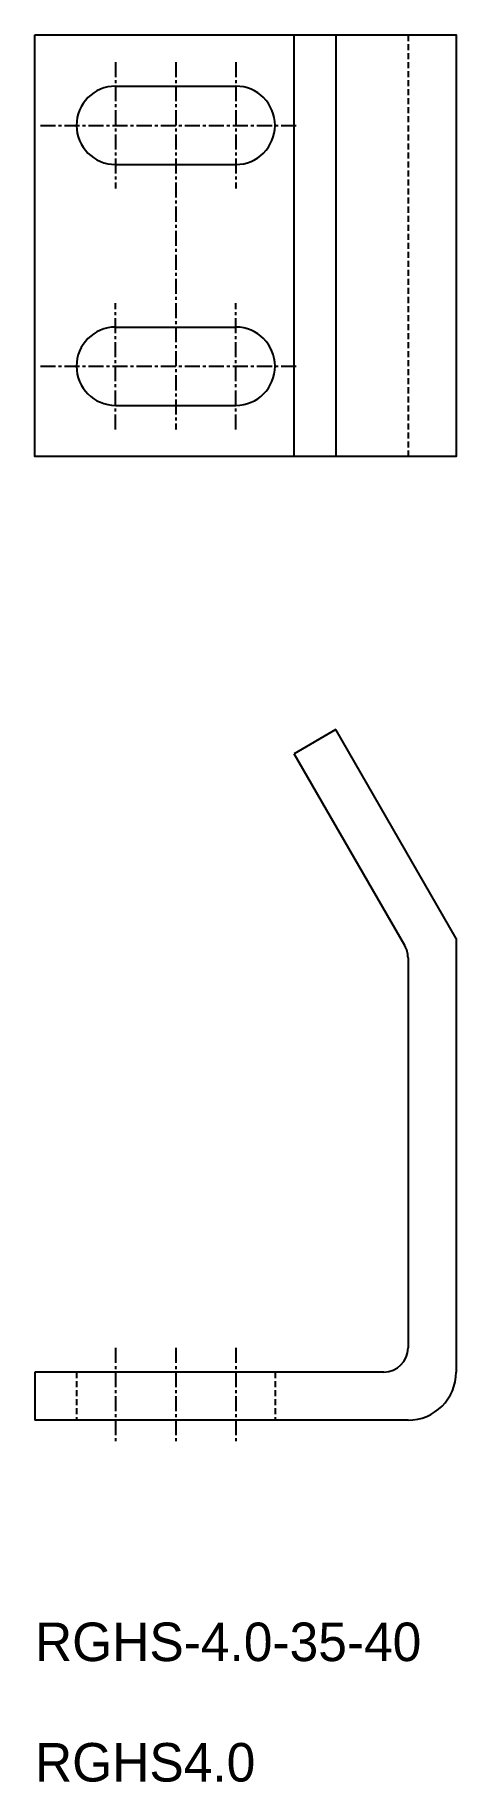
# Model space of a CAD drawing. Extents: x -4220 to -4185, y -557 to -412.
import ezdxf

# ---------------------------------------------------------------- set-up
doc = ezdxf.new("R2010")
doc.units = 0
doc.linetypes.add('CENTER', pattern=[2, 1.25, -0.25, 0.25, -0.25])
doc.linetypes.add('DASHED', pattern=[0.75, 0.5, -0.25])
doc.layers.get('0').update_dxf_attribs({"linetype": 'CONTINUOUS'})
doc.layers.add('CENTER', color=1, linetype='CENTER')

msp = doc.modelspace()

# ---------------------------------------------------------------- linework, layer by layer
at = {"color": 7, "linetype": 'CONTINUOUS'}
for p, q in [((-4198.14, -446.91), (-4198.14, -411.91)), ((-4194.67, -411.91), (-4194.67, -446.91)), ((-4212.97, -416.16), (-4202.97, -416.16)), ((-4212.97, -422.66), (-4202.97, -422.66)), ((-4212.97, -436.16), (-4202.97, -436.16)), ((-4212.97, -442.66), (-4202.97, -442.66)), ((-4194.67, -469.58), (-4198.14, -471.58)), ((-4184.67, -486.91), (-4194.67, -469.58)), ((-4188.94, -487.51), (-4198.14, -471.58)), ((-4184.67, -486.91), (-4184.67, -522.91)), ((-4188.67, -488.51), (-4188.67, -520.91)), ((-4219.67, -522.91), (-4219.67, -526.91)), ((-4190.67, -522.91), (-4219.67, -522.91)), ((-4188.67, -526.91), (-4219.67, -526.91))]:
    msp.add_line(p, q, dxfattribs=at)
at = {"color": 3, "linetype": 'DASHED'}
for p, q in [((-4188.67, -411.91), (-4188.67, -446.91)), ((-4216.22, -522.91), (-4216.22, -526.91)), ((-4199.72, -522.91), (-4199.72, -526.91))]:
    msp.add_line(p, q, dxfattribs=at)
at = {"color": 7, "linetype": 'CONTINUOUS'}
msp.add_lwpolyline([(-4219.67, -411.91), (-4184.67, -411.91), (-4184.67, -446.91), (-4219.67, -446.91)], close=True, dxfattribs=at)
for centre, radius, start, end in [((-4212.97, -419.41), 3.25, 90, 270), ((-4202.97, -419.41), 3.25, 270, 90), ((-4212.97, -439.41), 3.25, 90, 270), ((-4202.97, -439.41), 3.25, 270, 90), ((-4190.67, -488.51), 2, 360, 30), ((-4190.67, -520.91), 2, 270, 360), ((-4188.67, -522.91), 4, 270, 360)]:
    msp.add_arc(centre, radius, start, end, dxfattribs=at)
at = {"layer": 'CENTER', "color": 1, "linetype": 'CENTER'}
for p, q in [((-4212.97, -414.16), (-4212.97, -424.66)), ((-4207.97, -414.16), (-4207.97, -444.66)), ((-4202.97, -414.16), (-4202.97, -424.66)), ((-4219.22, -419.41), (-4197.72, -419.41)), ((-4212.97, -444.66), (-4212.97, -434.16)), ((-4202.97, -444.66), (-4202.97, -434.16)), ((-4219.22, -439.41), (-4197.72, -439.41)), ((-4212.97, -520.91), (-4212.97, -528.91)), ((-4207.97, -520.91), (-4207.97, -528.91)), ((-4202.97, -520.91), (-4202.97, -528.91))]:
    msp.add_line(p, q, dxfattribs=at)

# ---------------------------------------------------------------- texts
at = {"color": 7, "linetype": 'CONTINUOUS'}
for s, p in [('RGHS-4.0-35-40', (-4219.67, -546.91)), ('RGHS4.0', (-4219.67, -556.91))]:
    msp.add_text(s, height=3.2, dxfattribs=at).set_placement(p)

doc.saveas('drawing.dxf')
